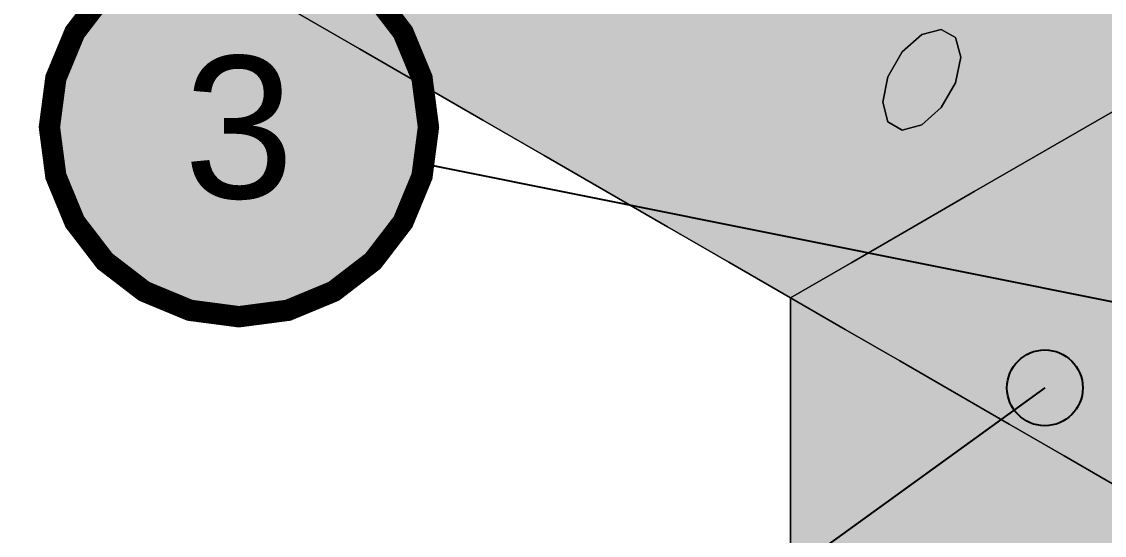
# Model space of a CAD drawing. Header units: metres. Extents: x 349122 to 349453, y 9281252 to 9281971.
# Drawn here: x 349264.0716 to 349264.3001, y 9281653.9119 to 9281654.0203 of the extents above; entities that cross this region are included whole.
import ezdxf
from ezdxf.enums import TextEntityAlignment as Align

# ---------------------------------------------------------------- set-up
doc = ezdxf.new("R2010")
doc.units = ezdxf.units.M
doc.header["$LTSCALE"] = 0.25
doc.layers.add('ISO-3D', color=7, linetype='CONTINUOUS', lineweight=13)
doc.layers.add('ISO-3D-ARISTAS', color=250, linetype='CONTINUOUS', lineweight=13)
doc.layers.add('LLAMADAS-NUM', color=30, linetype='CONTINUOUS', lineweight=25, true_color=0xc05014)
doc.styles.get("Standard").update_dxf_attribs({"font": 'arial.ttf'})

msp = doc.modelspace()

# ---------------------------------------------------------------- linework, layer by layer
at = {"layer": 'ISO-3D', "true_color": 0x825336}
for points in [[(349264.17466, 9281654.06165), (349264.17878, 9281654.0653), (349264.25741, 9281654.01387), (349264.26154, 9281654.01752)], [(349264.18291, 9281654.04991), (349264.17878, 9281654.04625), (349264.26566, 9281654.00213), (349264.26154, 9281653.99848)]]:
    msp.add_solid(points, dxfattribs=at)
at = {"layer": 'ISO-3D', "true_color": 0x724830}
for points in [[(349264.17878, 9281654.0653), (349264.18291, 9281654.06641), (349264.26154, 9281654.01752), (349264.26566, 9281654.01863)], [(349264.17878, 9281654.04625), (349264.17466, 9281654.04515), (349264.26154, 9281653.99848), (349264.25741, 9281653.99737)]]:
    msp.add_solid(points, dxfattribs=at)
at = {"layer": 'ISO-3D', "true_color": 0x503321}
msp.add_solid([(349264.18291, 9281654.06641), (349264.18593, 9281654.06466), (349264.26566, 9281654.01863), (349264.26868, 9281654.01689)], dxfattribs=at)
at = {"layer": 'ISO-3D', "true_color": 0x633f29}
for points in [[(349264.18593, 9281654.06466), (349264.18703, 9281654.06054), (349264.26868, 9281654.01689), (349264.26978, 9281654.01276)], [(349264.17164, 9281654.04689), (349264.17053, 9281654.05102), (349264.25439, 9281653.99911), (349264.25329, 9281654.00324)]]:
    msp.add_solid(points, dxfattribs=at)
at = {"layer": 'ISO-3D', "true_color": 0x855538}
for points in [[(349264.17164, 9281654.05642), (349264.17466, 9281654.06165), (349264.25439, 9281654.00864), (349264.25741, 9281654.01387)], [(349264.18593, 9281654.05514), (349264.18291, 9281654.04991), (349264.26868, 9281654.00736), (349264.26566, 9281654.00213)]]:
    msp.add_solid(points, dxfattribs=at)
at = {"layer": 'ISO-3D', "true_color": 0x7a4d33}
for points in [[(349264.18703, 9281654.06054), (349264.18593, 9281654.05514), (349264.26978, 9281654.01276), (349264.26868, 9281654.00736)], [(349264.17053, 9281654.05102), (349264.17164, 9281654.05642), (349264.25329, 9281654.00324), (349264.25439, 9281654.00864)]]:
    msp.add_solid(points, dxfattribs=at)
at = {"layer": 'ISO-3D', "true_color": 0x583825}
msp.add_solid([(349264.17466, 9281654.04515), (349264.17164, 9281654.04689), (349264.25741, 9281653.99737), (349264.25439, 9281653.99911)], dxfattribs=at)
at = {"layer": 'ISO-3D', "true_color": 0xafa288}
for points in [[(349264.19485, 9281654.02736), (349264.20784, 9281654.01986), (349264.19485, 9281654.04164), (349264.20784, 9281654.03414)], [(349264.22083, 9281654.02664), (349264.23382, 9281654.01914), (349264.22083, 9281654.04093), (349264.23382, 9281654.03343)], [(349264.24537, 9281654.02676), (349264.25692, 9281654.0201), (349264.24537, 9281654.04105), (349264.25692, 9281654.03438)], [(349264.1299, 9281654.022), (349264.14289, 9281654.0145), (349264.1299, 9281654.03629), (349264.14289, 9281654.02879)], [(349264.15588, 9281654.02129), (349264.16887, 9281654.01379), (349264.15588, 9281654.03557), (349264.16887, 9281654.02807)], [(349264.28001, 9281654.02105), (349264.29156, 9281654.01438), (349264.28001, 9281654.03533), (349264.29156, 9281654.02867)], [(349264.18186, 9281654.02057), (349264.19485, 9281654.01307), (349264.18186, 9281654.03486), (349264.19485, 9281654.02736)], [(349264.20784, 9281654.01986), (349264.22083, 9281654.01236), (349264.20784, 9281654.03414), (349264.22083, 9281654.02664)], [(349264.23382, 9281654.01914), (349264.24537, 9281654.01248), (349264.23382, 9281654.03343), (349264.24537, 9281654.02676)], [(349264.25692, 9281654.0201), (349264.26846, 9281654.01343), (349264.25692, 9281654.03438), (349264.26846, 9281654.02771)], [(349264.14289, 9281654.0145), (349264.15588, 9281654.007), (349264.14289, 9281654.02879), (349264.15588, 9281654.02129)], [(349264.16887, 9281654.01379), (349264.18186, 9281654.00629), (349264.16887, 9281654.02807), (349264.18186, 9281654.02057)], [(349264.29156, 9281654.01438), (349264.30311, 9281654.00771), (349264.29156, 9281654.02867), (349264.30311, 9281654.022)], [(349264.19485, 9281654.01307), (349264.20784, 9281654.00557), (349264.19485, 9281654.02736), (349264.20784, 9281654.01986)], [(349264.22083, 9281654.01236), (349264.23382, 9281654.00486), (349264.22083, 9281654.02664), (349264.23382, 9281654.01914)], [(349264.24537, 9281654.01248), (349264.25692, 9281654.00581), (349264.24537, 9281654.02676), (349264.25692, 9281654.0201)], [(349264.26846, 9281654.01343), (349264.28001, 9281654.00676), (349264.26846, 9281654.02771), (349264.28001, 9281654.02105)], [(349264.15588, 9281654.007), (349264.16887, 9281653.9995), (349264.15588, 9281654.02129), (349264.16887, 9281654.01379)], [(349264.18186, 9281654.00629), (349264.19485, 9281653.99879), (349264.18186, 9281654.02057), (349264.19485, 9281654.01307)], [(349264.20784, 9281654.00557), (349264.22083, 9281653.99807), (349264.20784, 9281654.01986), (349264.22083, 9281654.01236)], [(349264.23382, 9281654.00486), (349264.24537, 9281653.99819), (349264.23382, 9281654.01914), (349264.24537, 9281654.01248)], [(349264.25692, 9281654.00581), (349264.26846, 9281653.99914), (349264.25692, 9281654.0201), (349264.26846, 9281654.01343)], [(349264.28001, 9281654.00676), (349264.29156, 9281654.0001), (349264.28001, 9281654.02105), (349264.29156, 9281654.01438)], [(349264.29156, 9281654.0001), (349264.30311, 9281653.99343), (349264.29156, 9281654.01438), (349264.30311, 9281654.00771)], [(349264.16887, 9281653.9995), (349264.18186, 9281653.992), (349264.16887, 9281654.01379), (349264.18186, 9281654.00629)], [(349264.19485, 9281653.99879), (349264.20784, 9281653.99129), (349264.19485, 9281654.01307), (349264.20784, 9281654.00557)], [(349264.22083, 9281653.99807), (349264.23382, 9281653.99057), (349264.22083, 9281654.01236), (349264.23382, 9281654.00486)], [(349264.24537, 9281653.99819), (349264.25692, 9281653.99152), (349264.24537, 9281654.01248), (349264.25692, 9281654.00581)], [(349264.26846, 9281653.99914), (349264.28001, 9281653.99248), (349264.26846, 9281654.01343), (349264.28001, 9281654.00676)], [(349264.18186, 9281653.992), (349264.19485, 9281653.9845), (349264.18186, 9281654.00629), (349264.19485, 9281653.99879)], [(349264.20784, 9281653.99129), (349264.22083, 9281653.98379), (349264.20784, 9281654.00557), (349264.22083, 9281653.99807)], [(349264.25692, 9281653.99152), (349264.26846, 9281653.98486), (349264.25692, 9281654.00581), (349264.26846, 9281653.99914)], [(349264.28001, 9281653.99248), (349264.29156, 9281653.98581), (349264.28001, 9281654.00676), (349264.29156, 9281654.0001)], [(349264.23382, 9281653.99057), (349264.24537, 9281653.9839), (349264.23382, 9281654.00486), (349264.24537, 9281653.99819)], [(349264.19485, 9281653.9845), (349264.20784, 9281653.977), (349264.19485, 9281653.99879), (349264.20784, 9281653.99129)], [(349264.26846, 9281653.98486), (349264.28001, 9281653.97819), (349264.26846, 9281653.99914), (349264.28001, 9281653.99248)], [(349264.29156, 9281653.98581), (349264.30311, 9281653.97914), (349264.29156, 9281654.0001), (349264.30311, 9281653.99343)], [(349264.22083, 9281653.98379), (349264.23382, 9281653.97629), (349264.22083, 9281653.99807), (349264.23382, 9281653.99057)], [(349264.24537, 9281653.9839), (349264.25692, 9281653.97724), (349264.24537, 9281653.99819), (349264.25692, 9281653.99152)], [(349264.25692, 9281653.97724), (349264.26846, 9281653.97057), (349264.25692, 9281653.99152), (349264.26846, 9281653.98486)], [(349264.28001, 9281653.97819), (349264.29156, 9281653.97152), (349264.28001, 9281653.99248), (349264.29156, 9281653.98581)], [(349264.20784, 9281653.977), (349264.22083, 9281653.9695), (349264.20784, 9281653.99129), (349264.22083, 9281653.98379)], [(349264.23382, 9281653.97629), (349264.24537, 9281653.96962), (349264.23382, 9281653.99057), (349264.24537, 9281653.9839)], [(349264.26846, 9281653.97057), (349264.28001, 9281653.9639), (349264.26846, 9281653.98486), (349264.28001, 9281653.97819)], [(349264.29156, 9281653.97152), (349264.30311, 9281653.96486), (349264.29156, 9281653.98581), (349264.30311, 9281653.97914)], [(349264.22083, 9281653.9695), (349264.23382, 9281653.962), (349264.22083, 9281653.98379), (349264.23382, 9281653.97629)], [(349264.24537, 9281653.96962), (349264.25692, 9281653.96295), (349264.24537, 9281653.9839), (349264.25692, 9281653.97724)], [(349264.28001, 9281653.9639), (349264.29156, 9281653.95724), (349264.28001, 9281653.97819), (349264.29156, 9281653.97152)], [(349264.23382, 9281653.962), (349264.24537, 9281653.95533), (349264.23382, 9281653.97629), (349264.24537, 9281653.96962)], [(349264.25692, 9281653.96295), (349264.26846, 9281653.95629), (349264.25692, 9281653.97724), (349264.26846, 9281653.97057)], [(349264.29156, 9281653.95724), (349264.30311, 9281653.95057), (349264.29156, 9281653.97152), (349264.30311, 9281653.96486)], [(349264.24537, 9281653.95533), (349264.25692, 9281653.94867), (349264.24537, 9281653.96962), (349264.25692, 9281653.96295)], [(349264.26846, 9281653.95629), (349264.28001, 9281653.94962), (349264.26846, 9281653.97057), (349264.28001, 9281653.9639)], [(349264.25692, 9281653.94867), (349264.26846, 9281653.942), (349264.25692, 9281653.96295), (349264.26846, 9281653.95629)], [(349264.28001, 9281653.94962), (349264.29156, 9281653.94295), (349264.28001, 9281653.9639), (349264.29156, 9281653.95724)], [(349264.29156, 9281653.94295), (349264.30311, 9281653.93629), (349264.29156, 9281653.95724), (349264.30311, 9281653.95057)], [(349264.26846, 9281653.942), (349264.28001, 9281653.93533), (349264.26846, 9281653.95629), (349264.28001, 9281653.94962)], [(349264.28001, 9281653.93533), (349264.29156, 9281653.92867), (349264.28001, 9281653.94962), (349264.29156, 9281653.94295)], [(349264.29156, 9281653.92867), (349264.30311, 9281653.922), (349264.29156, 9281653.94295), (349264.30311, 9281653.93629)]]:
    msp.add_solid(points, dxfattribs=at)
at = {"layer": 'ISO-3D', "true_color": 0x9e9c96}
for points in [[(349264.14283, 9281654.02946), (349264.15582, 9281654.02196), (349264.1299, 9281654.022), (349264.14289, 9281654.0145)], [(349264.16874, 9281654.02943), (349264.18173, 9281654.02193), (349264.15582, 9281654.02196), (349264.16881, 9281654.01446)], [(349264.19466, 9281654.02939), (349264.20765, 9281654.02189), (349264.18173, 9281654.02193), (349264.19473, 9281654.01443)], [(349264.22058, 9281654.02935), (349264.23357, 9281654.02185), (349264.20765, 9281654.02189), (349264.22064, 9281654.01439)], [(349264.2465, 9281654.02932), (349264.25949, 9281654.02182), (349264.23357, 9281654.02185), (349264.24656, 9281654.01435)], [(349264.27241, 9281654.02928), (349264.2854, 9281654.02178), (349264.25949, 9281654.02182), (349264.27248, 9281654.01432)], [(349264.29833, 9281654.02924), (349264.31132, 9281654.02174), (349264.2854, 9281654.02178), (349264.29839, 9281654.01428)], [(349264.15582, 9281654.02196), (349264.16881, 9281654.01446), (349264.14289, 9281654.0145), (349264.15588, 9281654.007)], [(349264.18173, 9281654.02193), (349264.19473, 9281654.01443), (349264.16881, 9281654.01446), (349264.1818, 9281654.00696)], [(349264.20765, 9281654.02189), (349264.22064, 9281654.01439), (349264.19473, 9281654.01443), (349264.20772, 9281654.00693)], [(349264.23357, 9281654.02185), (349264.24656, 9281654.01435), (349264.22064, 9281654.01439), (349264.23363, 9281654.00689)], [(349264.25949, 9281654.02182), (349264.27248, 9281654.01432), (349264.24656, 9281654.01435), (349264.25955, 9281654.00685)], [(349264.2854, 9281654.02178), (349264.29839, 9281654.01428), (349264.27248, 9281654.01432), (349264.28547, 9281654.00682)], [(349264.31132, 9281654.02174), (349264.32431, 9281654.01424), (349264.29839, 9281654.01428), (349264.31139, 9281654.00678)], [(349264.16881, 9281654.01446), (349264.1818, 9281654.00696), (349264.15588, 9281654.007), (349264.16887, 9281653.9995)], [(349264.19473, 9281654.01443), (349264.20772, 9281654.00693), (349264.1818, 9281654.00696), (349264.19479, 9281653.99946)], [(349264.22064, 9281654.01439), (349264.23363, 9281654.00689), (349264.20772, 9281654.00693), (349264.22071, 9281653.99943)], [(349264.24656, 9281654.01435), (349264.25955, 9281654.00685), (349264.23363, 9281654.00689), (349264.24662, 9281653.99939)], [(349264.27248, 9281654.01432), (349264.28547, 9281654.00682), (349264.25955, 9281654.00685), (349264.27254, 9281653.99935)], [(349264.29839, 9281654.01428), (349264.31139, 9281654.00678), (349264.28547, 9281654.00682), (349264.29846, 9281653.99932)], [(349264.1818, 9281654.00696), (349264.19479, 9281653.99946), (349264.16887, 9281653.9995), (349264.18186, 9281653.992)], [(349264.20772, 9281654.00693), (349264.22071, 9281653.99943), (349264.19479, 9281653.99946), (349264.20778, 9281653.99196)], [(349264.23363, 9281654.00689), (349264.24662, 9281653.99939), (349264.22071, 9281653.99943), (349264.2337, 9281653.99193)], [(349264.25955, 9281654.00685), (349264.27254, 9281653.99935), (349264.24662, 9281653.99939), (349264.25961, 9281653.99189)], [(349264.28547, 9281654.00682), (349264.29846, 9281653.99932), (349264.27254, 9281653.99935), (349264.28553, 9281653.99185)], [(349264.19479, 9281653.99946), (349264.20778, 9281653.99196), (349264.18186, 9281653.992), (349264.19485, 9281653.9845)], [(349264.22071, 9281653.99943), (349264.2337, 9281653.99193), (349264.20778, 9281653.99196), (349264.22077, 9281653.98446)], [(349264.24662, 9281653.99939), (349264.25961, 9281653.99189), (349264.2337, 9281653.99193), (349264.24669, 9281653.98443)], [(349264.27254, 9281653.99935), (349264.28553, 9281653.99185), (349264.25961, 9281653.99189), (349264.2726, 9281653.98439)], [(349264.20778, 9281653.99196), (349264.22077, 9281653.98446), (349264.19485, 9281653.9845), (349264.20784, 9281653.977)], [(349264.2337, 9281653.99193), (349264.24669, 9281653.98443), (349264.22077, 9281653.98446), (349264.23376, 9281653.97696)], [(349264.25961, 9281653.99189), (349264.2726, 9281653.98439), (349264.24669, 9281653.98443), (349264.25968, 9281653.97693)], [(349264.22077, 9281653.98446), (349264.23376, 9281653.97696), (349264.20784, 9281653.977), (349264.22083, 9281653.9695)], [(349264.24669, 9281653.98443), (349264.25968, 9281653.97693), (349264.23376, 9281653.97696), (349264.24675, 9281653.96946)], [(349264.23376, 9281653.97696), (349264.24675, 9281653.96946), (349264.22083, 9281653.9695), (349264.23382, 9281653.962)]]:
    msp.add_solid(points, dxfattribs=at)
at = {"layer": 'ISO-3D', "true_color": 0x643f2a}
for points in [[(349264.26154, 9281654.008), (349264.25741, 9281654.01387), (349264.26154, 9281654.01752)], [(349264.26154, 9281654.008), (349264.26566, 9281654.01863), (349264.26868, 9281654.01689)], [(349264.26154, 9281654.008), (349264.26154, 9281654.01752), (349264.26566, 9281654.01863)], [(349264.26154, 9281654.008), (349264.26868, 9281654.01689), (349264.26978, 9281654.01276)], [(349264.26154, 9281654.008), (349264.25439, 9281654.00864), (349264.25741, 9281654.01387)], [(349264.26154, 9281654.008), (349264.26978, 9281654.01276), (349264.26868, 9281654.00736)], [(349264.26154, 9281654.008), (349264.25329, 9281654.00324), (349264.25439, 9281654.00864)], [(349264.26154, 9281654.008), (349264.25439, 9281653.99911), (349264.25329, 9281654.00324)], [(349264.26154, 9281654.008), (349264.25741, 9281653.99737), (349264.25439, 9281653.99911)], [(349264.26154, 9281654.008), (349264.26154, 9281653.99848), (349264.25741, 9281653.99737)], [(349264.26154, 9281654.008), (349264.26868, 9281654.00736), (349264.26566, 9281654.00213)], [(349264.26154, 9281654.008), (349264.26566, 9281654.00213), (349264.26154, 9281653.99848)]]:
    msp.add_solid(points, dxfattribs=at)
at = {"layer": 'ISO-3D', "true_color": 0x8e8d88}
for points in [[(349264.31139, 9281653.99345), (349264.29846, 9281653.98598), (349264.31139, 9281654.00678), (349264.29846, 9281653.99932)], [(349264.29846, 9281653.98598), (349264.28553, 9281653.97852), (349264.29846, 9281653.99932), (349264.28553, 9281653.99185)], [(349264.28553, 9281653.97852), (349264.2726, 9281653.97106), (349264.28553, 9281653.99185), (349264.2726, 9281653.98439)], [(349264.31139, 9281653.98011), (349264.29846, 9281653.97265), (349264.31139, 9281653.99345), (349264.29846, 9281653.98598)], [(349264.29846, 9281653.97265), (349264.28553, 9281653.96519), (349264.29846, 9281653.98598), (349264.28553, 9281653.97852)], [(349264.2726, 9281653.97106), (349264.25968, 9281653.96359), (349264.2726, 9281653.98439), (349264.25968, 9281653.97693)], [(349264.31139, 9281653.96678), (349264.29846, 9281653.95932), (349264.31139, 9281653.98011), (349264.29846, 9281653.97265)], [(349264.28553, 9281653.96519), (349264.2726, 9281653.95772), (349264.28553, 9281653.97852), (349264.2726, 9281653.97106)], [(349264.25968, 9281653.96359), (349264.24675, 9281653.95613), (349264.25968, 9281653.97693), (349264.24675, 9281653.96946)], [(349264.2726, 9281653.95772), (349264.25968, 9281653.95026), (349264.2726, 9281653.97106), (349264.25968, 9281653.96359)], [(349264.29846, 9281653.95932), (349264.28553, 9281653.95185), (349264.29846, 9281653.97265), (349264.28553, 9281653.96519)], [(349264.24675, 9281653.95613), (349264.23382, 9281653.94867), (349264.24675, 9281653.96946), (349264.23382, 9281653.962)], [(349264.31139, 9281653.95215), (349264.29846, 9281653.94468), (349264.31139, 9281653.96678), (349264.29846, 9281653.95932)], [(349264.28553, 9281653.95185), (349264.2726, 9281653.94439), (349264.28553, 9281653.96519), (349264.2726, 9281653.95772)], [(349264.25968, 9281653.95026), (349264.24675, 9281653.9428), (349264.25968, 9281653.96359), (349264.24675, 9281653.95613)], [(349264.2726, 9281653.94439), (349264.25968, 9281653.93693), (349264.2726, 9281653.95772), (349264.25968, 9281653.95026)], [(349264.29846, 9281653.94468), (349264.28553, 9281653.93722), (349264.29846, 9281653.95932), (349264.28553, 9281653.95185)], [(349264.24675, 9281653.9428), (349264.23382, 9281653.93533), (349264.24675, 9281653.95613), (349264.23382, 9281653.94867)], [(349264.28553, 9281653.93722), (349264.2726, 9281653.92976), (349264.28553, 9281653.95185), (349264.2726, 9281653.94439)], [(349264.31139, 9281653.93751), (349264.29846, 9281653.93005), (349264.31139, 9281653.95215), (349264.29846, 9281653.94468)], [(349264.25968, 9281653.93693), (349264.24675, 9281653.92946), (349264.25968, 9281653.95026), (349264.24675, 9281653.9428)], [(349264.2726, 9281653.92976), (349264.25968, 9281653.92229), (349264.2726, 9281653.94439), (349264.25968, 9281653.93693)], [(349264.29846, 9281653.93005), (349264.28553, 9281653.92259), (349264.29846, 9281653.94468), (349264.28553, 9281653.93722)], [(349264.24675, 9281653.92946), (349264.23382, 9281653.922), (349264.24675, 9281653.9428), (349264.23382, 9281653.93533)], [(349264.25968, 9281653.92229), (349264.24675, 9281653.91483), (349264.25968, 9281653.93693), (349264.24675, 9281653.92946)], [(349264.28553, 9281653.92259), (349264.2726, 9281653.91512), (349264.28553, 9281653.93722), (349264.2726, 9281653.92976)], [(349264.31139, 9281653.92288), (349264.29846, 9281653.91541), (349264.31139, 9281653.93751), (349264.29846, 9281653.93005)], [(349264.29846, 9281653.91541), (349264.28553, 9281653.90795), (349264.29846, 9281653.93005), (349264.28553, 9281653.92259)], [(349264.24675, 9281653.91483), (349264.23382, 9281653.90737), (349264.24675, 9281653.92946), (349264.23382, 9281653.922)], [(349264.2726, 9281653.91512), (349264.25968, 9281653.90766), (349264.2726, 9281653.92976), (349264.25968, 9281653.92229)], [(349264.25968, 9281653.90766), (349264.24675, 9281653.9002), (349264.25968, 9281653.92229), (349264.24675, 9281653.91483)], [(349264.28553, 9281653.90795), (349264.2726, 9281653.90049), (349264.28553, 9281653.92259), (349264.2726, 9281653.91512)], [(349264.31139, 9281653.90824), (349264.29846, 9281653.90078), (349264.31139, 9281653.92288), (349264.29846, 9281653.91541)], [(349264.24675, 9281653.9002), (349264.23382, 9281653.89273), (349264.24675, 9281653.91483), (349264.23382, 9281653.90737)], [(349264.2726, 9281653.90049), (349264.25968, 9281653.89302), (349264.2726, 9281653.91512), (349264.25968, 9281653.90766)], [(349264.29846, 9281653.90078), (349264.28553, 9281653.89332), (349264.29846, 9281653.91541), (349264.28553, 9281653.90795)]]:
    msp.add_solid(points, dxfattribs=at)
at = {"layer": 'ISO-3D', "true_color": 0xb7aa8e}
for points in [[(349264.23382, 9281653.94867), (349264.24537, 9281653.942), (349264.23382, 9281653.962), (349264.24537, 9281653.95533)], [(349264.24537, 9281653.942), (349264.25692, 9281653.93533), (349264.24537, 9281653.95533), (349264.25692, 9281653.94867)], [(349264.23382, 9281653.93533), (349264.24537, 9281653.92867), (349264.23382, 9281653.94867), (349264.24537, 9281653.942)], [(349264.25692, 9281653.93533), (349264.26846, 9281653.92867), (349264.25692, 9281653.94867), (349264.26846, 9281653.942)], [(349264.24537, 9281653.92867), (349264.25692, 9281653.922), (349264.24537, 9281653.942), (349264.25692, 9281653.93533)], [(349264.26846, 9281653.92867), (349264.28001, 9281653.922), (349264.26846, 9281653.942), (349264.28001, 9281653.93533)], [(349264.23382, 9281653.922), (349264.24537, 9281653.91533), (349264.23382, 9281653.93533), (349264.24537, 9281653.92867)], [(349264.25692, 9281653.922), (349264.26846, 9281653.91533), (349264.25692, 9281653.93533), (349264.26846, 9281653.92867)], [(349264.28001, 9281653.922), (349264.29156, 9281653.91533), (349264.28001, 9281653.93533), (349264.29156, 9281653.92867)], [(349264.24537, 9281653.91533), (349264.25692, 9281653.90867), (349264.24537, 9281653.92867), (349264.25692, 9281653.922)], [(349264.26846, 9281653.91533), (349264.28001, 9281653.90867), (349264.26846, 9281653.92867), (349264.28001, 9281653.922)], [(349264.29156, 9281653.91533), (349264.30311, 9281653.90867), (349264.29156, 9281653.92867), (349264.30311, 9281653.922)], [(349264.23382, 9281653.90737), (349264.24537, 9281653.9007), (349264.23382, 9281653.922), (349264.24537, 9281653.91533)], [(349264.25692, 9281653.90867), (349264.26846, 9281653.902), (349264.25692, 9281653.922), (349264.26846, 9281653.91533)], [(349264.28001, 9281653.90867), (349264.29156, 9281653.902), (349264.28001, 9281653.922), (349264.29156, 9281653.91533)], [(349264.24537, 9281653.9007), (349264.25692, 9281653.89403), (349264.24537, 9281653.91533), (349264.25692, 9281653.90867)], [(349264.26846, 9281653.902), (349264.28001, 9281653.89533), (349264.26846, 9281653.91533), (349264.28001, 9281653.90867)], [(349264.29156, 9281653.902), (349264.30311, 9281653.89533), (349264.29156, 9281653.91533), (349264.30311, 9281653.90867)]]:
    msp.add_solid(points, dxfattribs=at)
at = {"layer": 'ISO-3D-ARISTAS', "color": 250}
for p, q in [((349264.14289, 9281654.0145), (349264.1299, 9281654.022)), ((349264.1299, 9281654.022), (349264.14289, 9281654.0145)), ((349264.26154, 9281654.01752), (349264.25741, 9281654.01387)), ((349264.25741, 9281654.01387), (349264.26154, 9281654.01752)), ((349264.26566, 9281654.01863), (349264.26154, 9281654.01752)), ((349264.26154, 9281654.01752), (349264.26566, 9281654.01863)), ((349264.26868, 9281654.01689), (349264.26566, 9281654.01863)), ((349264.26566, 9281654.01863), (349264.26868, 9281654.01689)), ((349264.26978, 9281654.01276), (349264.26868, 9281654.01689)), ((349264.26868, 9281654.01689), (349264.26978, 9281654.01276)), ((349264.15588, 9281654.007), (349264.14289, 9281654.0145)), ((349264.14289, 9281654.0145), (349264.15588, 9281654.007)), ((349264.25741, 9281654.01387), (349264.25439, 9281654.00864)), ((349264.25439, 9281654.00864), (349264.25741, 9281654.01387)), ((349264.26868, 9281654.00736), (349264.26978, 9281654.01276)), ((349264.26978, 9281654.01276), (349264.26868, 9281654.00736)), ((349264.25439, 9281654.00864), (349264.25329, 9281654.00324)), ((349264.25329, 9281654.00324), (349264.25439, 9281654.00864)), ((349264.16887, 9281653.9995), (349264.15588, 9281654.007)), ((349264.15588, 9281654.007), (349264.16887, 9281653.9995)), ((349264.26566, 9281654.00213), (349264.26868, 9281654.00736)), ((349264.26868, 9281654.00736), (349264.26566, 9281654.00213)), ((349264.31139, 9281654.00678), (349264.29846, 9281653.99932)), ((349264.29846, 9281653.99932), (349264.31139, 9281654.00678)), ((349264.25329, 9281654.00324), (349264.25439, 9281653.99911)), ((349264.25439, 9281653.99911), (349264.25329, 9281654.00324)), ((349264.26154, 9281653.99848), (349264.26566, 9281654.00213)), ((349264.26566, 9281654.00213), (349264.26154, 9281653.99848)), ((349264.18186, 9281653.992), (349264.16887, 9281653.9995)), ((349264.16887, 9281653.9995), (349264.18186, 9281653.992)), ((349264.25439, 9281653.99911), (349264.25741, 9281653.99737)), ((349264.25741, 9281653.99737), (349264.25439, 9281653.99911)), ((349264.25741, 9281653.99737), (349264.26154, 9281653.99848)), ((349264.26154, 9281653.99848), (349264.25741, 9281653.99737)), ((349264.29846, 9281653.99932), (349264.28553, 9281653.99185)), ((349264.28553, 9281653.99185), (349264.29846, 9281653.99932)), ((349264.19485, 9281653.9845), (349264.18186, 9281653.992)), ((349264.18186, 9281653.992), (349264.19485, 9281653.9845)), ((349264.28553, 9281653.99185), (349264.2726, 9281653.98439)), ((349264.2726, 9281653.98439), (349264.28553, 9281653.99185)), ((349264.20784, 9281653.977), (349264.19485, 9281653.9845)), ((349264.19485, 9281653.9845), (349264.20784, 9281653.977)), ((349264.2726, 9281653.98439), (349264.25968, 9281653.97693)), ((349264.25968, 9281653.97693), (349264.2726, 9281653.98439)), ((349264.22083, 9281653.9695), (349264.20784, 9281653.977)), ((349264.20784, 9281653.977), (349264.22083, 9281653.9695)), ((349264.25968, 9281653.97693), (349264.24675, 9281653.96946)), ((349264.24675, 9281653.96946), (349264.25968, 9281653.97693)), ((349264.23382, 9281653.962), (349264.22083, 9281653.9695)), ((349264.22083, 9281653.9695), (349264.23382, 9281653.962)), ((349264.24675, 9281653.96946), (349264.23382, 9281653.962)), ((349264.23382, 9281653.962), (349264.24675, 9281653.96946)), ((349264.23382, 9281653.94867), (349264.23382, 9281653.962)), ((349264.24537, 9281653.95533), (349264.23382, 9281653.962)), ((349264.23382, 9281653.962), (349264.23382, 9281653.94867)), ((349264.23382, 9281653.962), (349264.24537, 9281653.95533)), ((349264.25692, 9281653.94867), (349264.24537, 9281653.95533)), ((349264.24537, 9281653.95533), (349264.25692, 9281653.94867)), ((349264.23382, 9281653.93533), (349264.23382, 9281653.94867)), ((349264.23382, 9281653.94867), (349264.23382, 9281653.93533)), ((349264.26846, 9281653.942), (349264.25692, 9281653.94867)), ((349264.25692, 9281653.94867), (349264.26846, 9281653.942)), ((349264.28001, 9281653.93533), (349264.26846, 9281653.942)), ((349264.26846, 9281653.942), (349264.28001, 9281653.93533)), ((349264.23382, 9281653.922), (349264.23382, 9281653.93533)), ((349264.23382, 9281653.93533), (349264.23382, 9281653.922)), ((349264.29156, 9281653.92867), (349264.28001, 9281653.93533)), ((349264.28001, 9281653.93533), (349264.29156, 9281653.92867)), ((349264.30311, 9281653.922), (349264.29156, 9281653.92867)), ((349264.29156, 9281653.92867), (349264.30311, 9281653.922)), ((349264.23382, 9281653.90737), (349264.23382, 9281653.922)), ((349264.23382, 9281653.922), (349264.23382, 9281653.90737))]:
    msp.add_line(p, q, dxfattribs=at)
at = {"layer": 'LLAMADAS-NUM'}
for p, q in [((349264.41742, 9281653.938), (349264.15664, 9281653.99016)), ((349264.28752, 9281653.943), (349263.92752, 9281653.683))]:
    msp.add_line(p, q, dxfattribs=at)
at = {"layer": 'LLAMADAS-NUM', "const_width": 0.0045}
msp.add_lwpolyline([(349264.15742, 9281653.998), (349264.15606, 9281654.00835), (349264.15206, 9281654.018), (349264.1457, 9281654.02628), (349264.13742, 9281654.03264), (349264.12777, 9281654.03664), (349264.11742, 9281654.038), (349264.10707, 9281654.03664), (349264.09742, 9281654.03264), (349264.08914, 9281654.02628), (349264.08278, 9281654.018), (349264.07878, 9281654.00835), (349264.07742, 9281653.998), (349264.07878, 9281653.98765), (349264.08278, 9281653.978), (349264.08914, 9281653.96972), (349264.09742, 9281653.96336), (349264.10707, 9281653.95936), (349264.11742, 9281653.958), (349264.12777, 9281653.95936), (349264.13742, 9281653.96336), (349264.1457, 9281653.96972), (349264.15206, 9281653.978), (349264.15606, 9281653.98765)], close=True, dxfattribs=at)
at = {"layer": 'LLAMADAS-NUM'}
msp.add_circle((349264.28752, 9281653.943), 0.008, dxfattribs=at)
at = {"layer": 'LLAMADAS-NUM', "true_color": 0xffffff}
for points in [[(349264.15742, 9281653.998), (349264.11742, 9281654.038), (349264.10707, 9281654.03664)], [(349264.15742, 9281653.998), (349264.12777, 9281654.03664), (349264.11742, 9281654.038)], [(349264.15742, 9281653.998), (349264.10707, 9281654.03664), (349264.09742, 9281654.03264)], [(349264.15742, 9281653.998), (349264.13742, 9281654.03264), (349264.12777, 9281654.03664)], [(349264.15742, 9281653.998), (349264.09742, 9281654.03264), (349264.08914, 9281654.02628)], [(349264.15742, 9281653.998), (349264.1457, 9281654.02628), (349264.13742, 9281654.03264)], [(349264.15742, 9281653.998), (349264.08914, 9281654.02628), (349264.08278, 9281654.018)], [(349264.15742, 9281653.998), (349264.15206, 9281654.018), (349264.1457, 9281654.02628)], [(349264.15742, 9281653.998), (349264.08278, 9281654.018), (349264.07878, 9281654.00835)], [(349264.15742, 9281653.998), (349264.15606, 9281654.00835), (349264.15206, 9281654.018)], [(349264.15742, 9281653.998), (349264.07878, 9281654.00835), (349264.07742, 9281653.998)], [(349264.15742, 9281653.998), (349264.07742, 9281653.998), (349264.07878, 9281653.98765)], [(349264.15742, 9281653.998), (349264.07878, 9281653.98765), (349264.08278, 9281653.978)], [(349264.15742, 9281653.998), (349264.08278, 9281653.978), (349264.08914, 9281653.96972)], [(349264.15742, 9281653.998), (349264.08914, 9281653.96972), (349264.09742, 9281653.96336)], [(349264.15742, 9281653.998), (349264.09742, 9281653.96336), (349264.10707, 9281653.95936)], [(349264.15742, 9281653.998), (349264.10707, 9281653.95936), (349264.11742, 9281653.958)], [(349264.15742, 9281653.998), (349264.11742, 9281653.958), (349264.12777, 9281653.95936)], [(349264.15742, 9281653.998), (349264.12777, 9281653.95936), (349264.13742, 9281653.96336)], [(349264.15742, 9281653.998), (349264.13742, 9281653.96336), (349264.1457, 9281653.96972)], [(349264.15742, 9281653.998), (349264.1457, 9281653.96972), (349264.15206, 9281653.978)], [(349264.15742, 9281653.998), (349264.15206, 9281653.978), (349264.15606, 9281653.98765)]]:
    msp.add_solid(points, dxfattribs=at)

# ---------------------------------------------------------------- texts
at = {"layer": 'LLAMADAS-NUM'}
msp.add_text('3', height=0.03, dxfattribs=at).set_placement((349264.11742, 9281653.998), align=Align.MIDDLE_CENTER)

doc.saveas('drawing.dxf')
